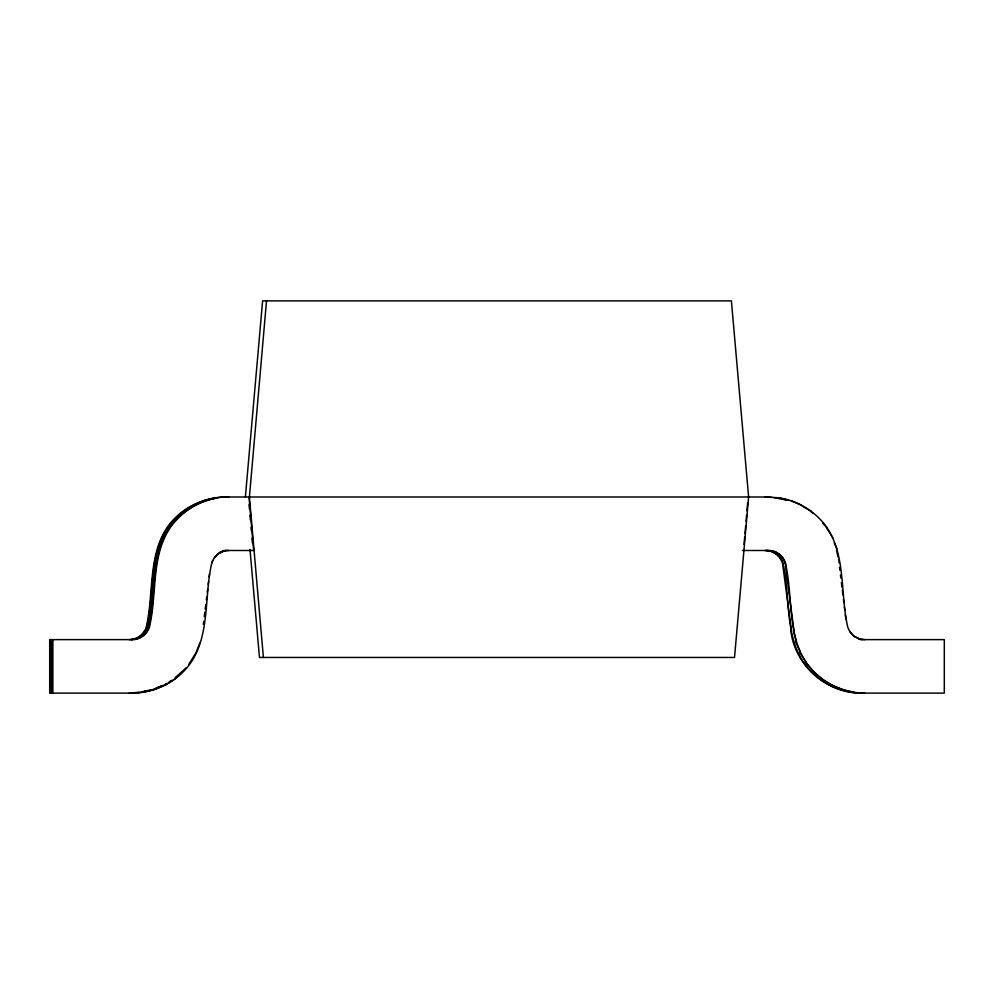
<?xml version="1.0" encoding="UTF-8"?>
<svg xmlns="http://www.w3.org/2000/svg" width="994" height="994" viewBox="0 0 994 994"><rect width="100%" height="100%" fill="white"/><g stroke="black" fill="none" stroke-linecap="round" stroke-linejoin="round"><path stroke-width="1.49" d="M245.381 497L262.602 300.884L731.398 300.884L748.619 497L734.529 657.456L259.471 657.456L249.991 549.458M266.516 300.884L249.419 497L263.398 657.456M744.034 544.377L744.705 536.735M744.978 533.679L745.649 526.037M746.047 521.452L746.581 515.339M746.979 510.754L747.65 503.113M228.782 497C208.765 496.739 188.785 504.356 174.82 518.88C147.795 546.65 154.778 589.206 147.534 623.971C146.64 631.811 139.992 638.67 132.09 639.403C139.732 638.223 146.043 631.662 146.926 623.971C154.182 589.206 147.187 546.65 174.223 518.88C187.916 504.803 207.274 496.838 226.893 497M204.938 500.665C190.438 505.697 177.727 515.227 168.843 527.752C150.007 555.957 155.698 592.275 148.814 623.971C147.969 630.743 142.887 637.204 136.153 638.72C142.552 636.595 147.398 630.668 148.205 623.971C155.462 589.206 148.466 546.65 175.503 518.88C186.412 507.772 200.726 500.367 216.071 497.919M135.259 639.403L134.65 639.403C142.291 638.223 148.603 631.662 149.485 623.971C156.741 589.206 149.746 546.65 176.783 518.88C187.692 507.859 201.993 500.231 217.351 497.919C198.427 501.138 181.156 512.047 170.123 527.752C151.274 555.957 156.977 592.275 150.094 623.971C149.125 633.153 140.303 640.335 131.121 639.627M203.323 624.369L203.708 621.3M204.267 616.702L204.839 612.105M205.211 609.049L205.77 604.451M206.342 599.854L206.715 596.785M207.274 592.188L207.659 589.119M208.218 584.534L208.591 581.465M209.162 576.868L209.535 573.799M132.401 639.627L49.7 639.627L49.7 693.116L132.401 693.116C151.597 692.98 170.384 684.978 183.791 671.248C210.827 643.478 203.832 600.91 211.088 566.145C211.896 559.448 216.742 553.521 223.141 551.397L217.475 554.056L214.12 558.168M188.636 664.588L196.191 652.437L199.757 643.068M175.677 677.896L185.915 667.918M175.006 677.896L181.442 672.192M164.234 684.965L166.657 683.437M169.079 681.896L171.502 680.368M219.227 552.527L224.644 550.713L221.861 551.397M154.393 688.892L162.308 685.525M155.002 688.892L162.917 685.525M129.841 693.116L143.223 692.197L154.356 689.451L163.588 685.525M222.532 551.397L225.315 550.713M129.232 639.627L136.762 638.72M142.055 691.849L147.621 690.482M141.272 692.197L153.685 689.451L141.943 692.197M222.755 550.713L226.222 550.49M224.035 550.713L228.782 550.49M129.232 693.116L139.235 692.309M225.613 497L768.387 497M786.999 500.317L776.649 497.919L779.433 498.603M850.106 631.948L853.461 636.061L859.127 638.72C852.728 636.595 847.882 630.668 847.074 623.971C839.818 589.206 846.813 546.65 819.777 518.88C808.867 507.859 794.566 500.243 779.209 497.919L788.95 500.317M790.951 500.665L801.499 505.151M802.108 505.921L811.191 511.276M822.808 523.316L827.033 527.752M832.786 537.679L826.436 527.752M836.861 548.39L834.214 543.035M225.613 550.49L253.656 550.49L248.985 497M742.406 550.49L768.387 550.49C777.134 550.365 785.136 557.448 786.08 566.145C793.324 600.91 786.341 643.478 813.365 671.248C826.772 684.978 845.571 692.98 864.768 693.116M765.218 550.49C774.152 550.117 782.576 557.187 783.52 566.145C790.764 600.91 783.781 643.478 810.806 671.248C824.66 685.5 844.304 693.427 864.159 693.116M765.827 550.49L771.245 550.713M768.076 550.713L771.468 551.397M770.636 550.713L774.028 551.397M770.859 551.397L774.102 552.527M773.419 551.397L776.662 552.527M773.494 552.527L776.525 554.056M776.053 552.527L779.085 554.056M775.916 554.056L778.675 555.957M778.476 554.056L781.234 555.957M778.066 555.957L780.489 558.168M780.625 555.957L783.048 558.168M839.172 559.622L838.936 562.691M212.679 560.653L211.66 563.337M779.88 558.168L781.93 560.653M782.44 558.168L784.477 560.653M781.321 560.653L782.949 563.337M783.881 560.653L785.509 563.337M782.34 563.337L783.52 566.145M784.9 563.337L786.08 566.145M782.912 566.145L791.423 630.494M785.471 566.145L793.982 630.494M859.35 639.403L862.208 639.627M861.599 639.627L944.3 639.627L944.3 693.116L861.599 693.116C826.623 693.588 794.604 665.272 790.814 630.494M793.374 630.494L796.293 641.726M795.685 641.726L800.369 652.437M799.76 652.437L806.109 662.364M805.5 662.364L813.365 671.248M175.205 678.84L165.513 684.965M812.769 671.248L821.951 678.84M821.355 678.84L831.655 684.965M831.046 684.965L842.204 689.451M853.337 692.197L841.595 689.451M767.778 497L779.818 497.919M765.218 497L771.543 497.46M773.792 497.696L777.258 497.919M864.768 639.627L858.518 638.72M810.582 511.276L812.732 513.177M836.538 549.794L837.979 556.814M839.508 567.288L839.88 570.345M840.439 574.942L840.825 578.011M841.384 582.608L841.943 587.206M842.328 590.262L842.887 594.859M843.459 599.457L843.831 602.526M844.391 607.123L844.776 610.179M845.335 614.777L845.894 619.374M249.047 504.641L249.444 509.226M249.979 515.339L250.376 519.924M251.047 527.566L251.32 530.622M251.979 538.263L252.389 542.848M52.868 639.627L52.868 693.116M52.26 639.627L52.26 693.116M51.589 639.627L51.589 693.116M50.98 639.627L50.98 693.116M50.309 639.627L50.309 693.116"/></g></svg>
